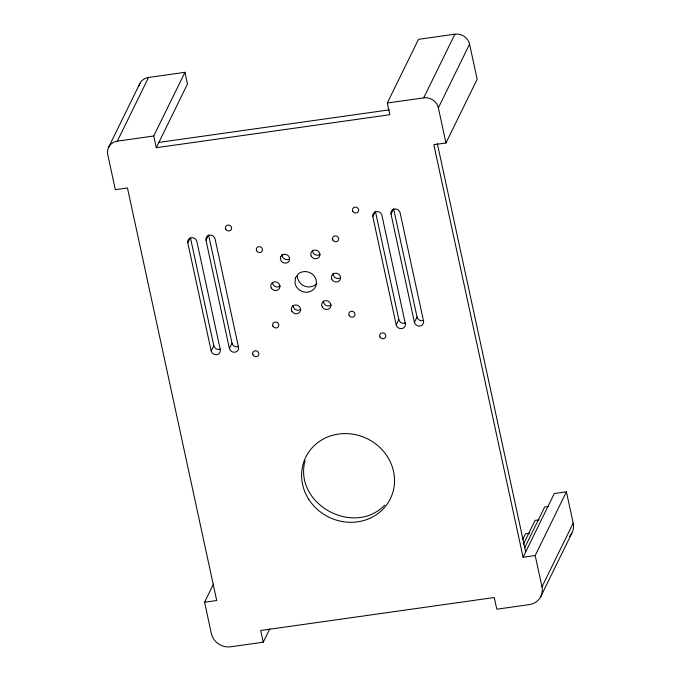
<?xml version="1.0" encoding="UTF-8"?>
<svg xmlns="http://www.w3.org/2000/svg" width="681" height="681" viewBox="0 0 681 681"><rect width="100%" height="100%" fill="white"/><g stroke="black" fill="none" stroke-linecap="round" stroke-linejoin="round"><path stroke-width="1.02" d="M305.028 460.611C293.528 504 353.609 537.037 384.663 505.208M108.705 147.087L139.911 83.397M269.761 628.895L263.241 642.2L230.782 646.788A16.65 15.425 26.1 0 1 211.348 633.551L204.581 602.242L216.711 600.531L127.466 187.965L115.336 189.684L107.743 154.57A12.564 11.645 26.1 0 1 117.345 141.154L148.543 77.455L184.943 72.314L187.471 84.018L156.272 147.709L389.83 114.714L387.302 103.01L418.509 39.319L454.908 34.178A12.564 11.645 26.1 0 1 469.567 44.163L477.168 79.277L445.961 142.967L433.831 144.678L523.076 557.245L535.206 555.526L566.413 491.835L554.274 493.555L523.076 557.245M156.272 147.709L153.736 136.004L184.943 72.314M187.777 242.768A4.716 4.367 26.1 0 1 191.378 237.737A4.716 4.367 26.1 0 1 196.877 241.483L220.295 349.745L220.159 352.026A4.716 4.367 26.1 0 1 211.195 351.03L187.777 242.768L189.939 238.341M205.977 240.197L208.573 234.885L231.991 343.147L229.395 348.459A4.716 4.367 26.1 0 0 234.894 352.205A4.716 4.367 26.1 0 0 238.495 347.174L215.077 238.912A4.716 4.367 26.1 0 0 209.578 235.166A4.716 4.367 26.1 0 0 205.977 240.197L229.395 348.459M211.195 351.03L213.791 345.718L190.374 237.465M387.302 103.01L423.701 97.868L454.908 34.178M372.805 216.626L375.401 211.323L398.828 319.576L396.223 324.888A4.716 4.367 26.1 0 0 401.722 328.634A4.716 4.367 26.1 0 0 405.323 323.603L381.905 215.341A4.716 4.367 26.1 0 0 376.406 211.595A4.716 4.367 26.1 0 0 372.805 216.626L396.223 324.888M445.961 142.967L438.368 107.853L469.567 44.163M391.005 214.055L393.601 208.744L417.027 317.005L414.423 322.317A4.716 4.367 26.1 0 0 419.922 326.063A4.716 4.367 26.1 0 0 423.522 321.032L400.105 212.77A4.716 4.367 26.1 0 0 394.605 209.024A4.716 4.367 26.1 0 0 391.005 214.055L414.423 322.317M204.581 602.242L213.425 584.179M522.702 539.454L525.477 533.802L529.52 533.232M523.468 544.085L535.07 520.386L539.122 519.816M524.71 547.728L544.672 506.97L548.716 506.4M263.241 642.2L260.704 630.495L494.27 597.501L496.798 609.206L529.256 604.617A16.65 15.425 26.1 0 0 541.982 586.835L573.181 523.144L566.413 491.835M540.697 596.743L571.904 533.053M117.345 141.154L153.736 136.004M158.869 142.406L389.277 109.854M535.206 555.526L541.982 586.835M437.33 143.529L525.672 551.933M297.418 275.388L297.631 278.095A10.998 10.189 26.1 0 0 313.141 286.097L315.473 284.709A10.998 10.189 26.1 0 0 316.776 283.475M138.898 86.266A12.564 11.645 26.1 0 1 148.543 77.455M423.701 97.868A12.564 11.645 26.1 0 1 438.368 107.853M405.467 323.007A4.716 4.367 26.1 0 1 398.828 319.576M238.639 346.578A4.716 4.367 26.1 0 1 231.991 343.147M423.667 320.436A4.716 4.367 26.1 0 1 417.027 317.005M220.44 349.149A4.716 4.367 26.1 0 1 213.791 345.718M289.382 258.984A4.716 4.367 26.1 0 1 288.301 259.452L287.118 259.631A4.716 4.367 26.1 0 1 282.138 254.166M280.223 286.003A4.648 4.307 26.1 0 1 272.451 282.351M340.491 277.814A4.716 4.367 26.1 0 1 333.094 273.226M331.111 305.071A4.716 4.367 26.1 0 1 323.373 301.079M320.104 254.345A4.648 4.307 26.1 0 1 312.477 250.404M300.781 309.361A4.716 4.367 26.1 0 1 293.043 305.36M573.181 523.144A16.65 15.425 26.1 0 1 569.554 536.339M295.35 278.078L295.035 283.398A10.998 10.189 26.1 0 0 310.536 291.4L312.877 290.021A10.998 10.189 26.1 0 0 316.478 283.1L316.265 280.402A10.998 10.189 26.1 0 0 311.592 273.6L309.038 272.281A10.998 10.189 26.1 0 0 298.423 273.779L295.35 278.078M280.793 256.584L280.427 257.665A4.716 4.367 26.1 0 0 285.399 263.138L286.59 262.96A4.716 4.367 26.1 0 0 288.429 255.911A4.716 4.367 26.1 0 0 280.793 256.584M271.31 288.08A4.648 4.307 26.1 0 0 279.253 288.659A4.648 4.307 26.1 0 0 275.388 281.823A4.648 4.307 26.1 0 0 271.31 288.08M331.673 279.014A4.716 4.367 26.1 0 0 339.64 280.555A4.716 4.367 26.1 0 0 336.635 273.268A4.716 4.367 26.1 0 0 331.673 279.014M322.147 306.85A4.716 4.367 26.1 0 0 330.183 307.744A4.716 4.367 26.1 0 0 326.557 300.687A4.716 4.367 26.1 0 0 322.147 306.85M291.817 311.14A4.716 4.367 26.1 0 0 299.853 312.034A4.716 4.367 26.1 0 0 296.226 304.977A4.716 4.367 26.1 0 0 291.817 311.14M311.243 256.15A4.648 4.307 26.1 0 0 319.168 257.026A4.648 4.307 26.1 0 0 315.592 250.072A4.648 4.307 26.1 0 0 311.243 256.15M252.974 354.912A3.141 2.911 26.1 0 0 258.329 355.499A3.141 2.911 26.1 0 0 255.911 350.8A3.141 2.911 26.1 0 0 252.974 354.912M379.989 336.959A3.141 2.911 26.1 0 0 385.352 337.555A3.141 2.911 26.1 0 0 382.935 332.856A3.141 2.911 26.1 0 0 379.989 336.959M352.792 211.229A3.141 2.911 26.1 0 0 358.155 211.825A3.141 2.911 26.1 0 0 355.737 207.126A3.141 2.911 26.1 0 0 352.792 211.229M225.777 229.182A3.141 2.911 26.1 0 0 231.131 229.778A3.141 2.911 26.1 0 0 228.714 225.07A3.141 2.911 26.1 0 0 225.777 229.182M272.936 326.173A3.141 2.911 26.1 0 0 278.291 326.769A3.141 2.911 26.1 0 0 275.873 322.062A3.141 2.911 26.1 0 0 272.936 326.173M332.83 239.967A3.141 2.911 26.1 0 0 338.193 240.563A3.141 2.911 26.1 0 0 335.767 235.856A3.141 2.911 26.1 0 0 332.83 239.967M349.149 315.405A3.141 2.911 26.1 0 0 354.512 316.001A3.141 2.911 26.1 0 0 352.086 311.294A3.141 2.911 26.1 0 0 349.149 315.405M256.618 250.736A3.141 2.911 26.1 0 0 261.972 251.332A3.141 2.911 26.1 0 0 259.555 246.624A3.141 2.911 26.1 0 0 256.618 250.736M308.723 499.267A47.125 43.669 26.1 0 0 389.166 500.961A47.125 43.669 26.1 0 0 346.28 433.593A47.125 43.669 26.1 0 0 308.723 499.267"/></g></svg>
